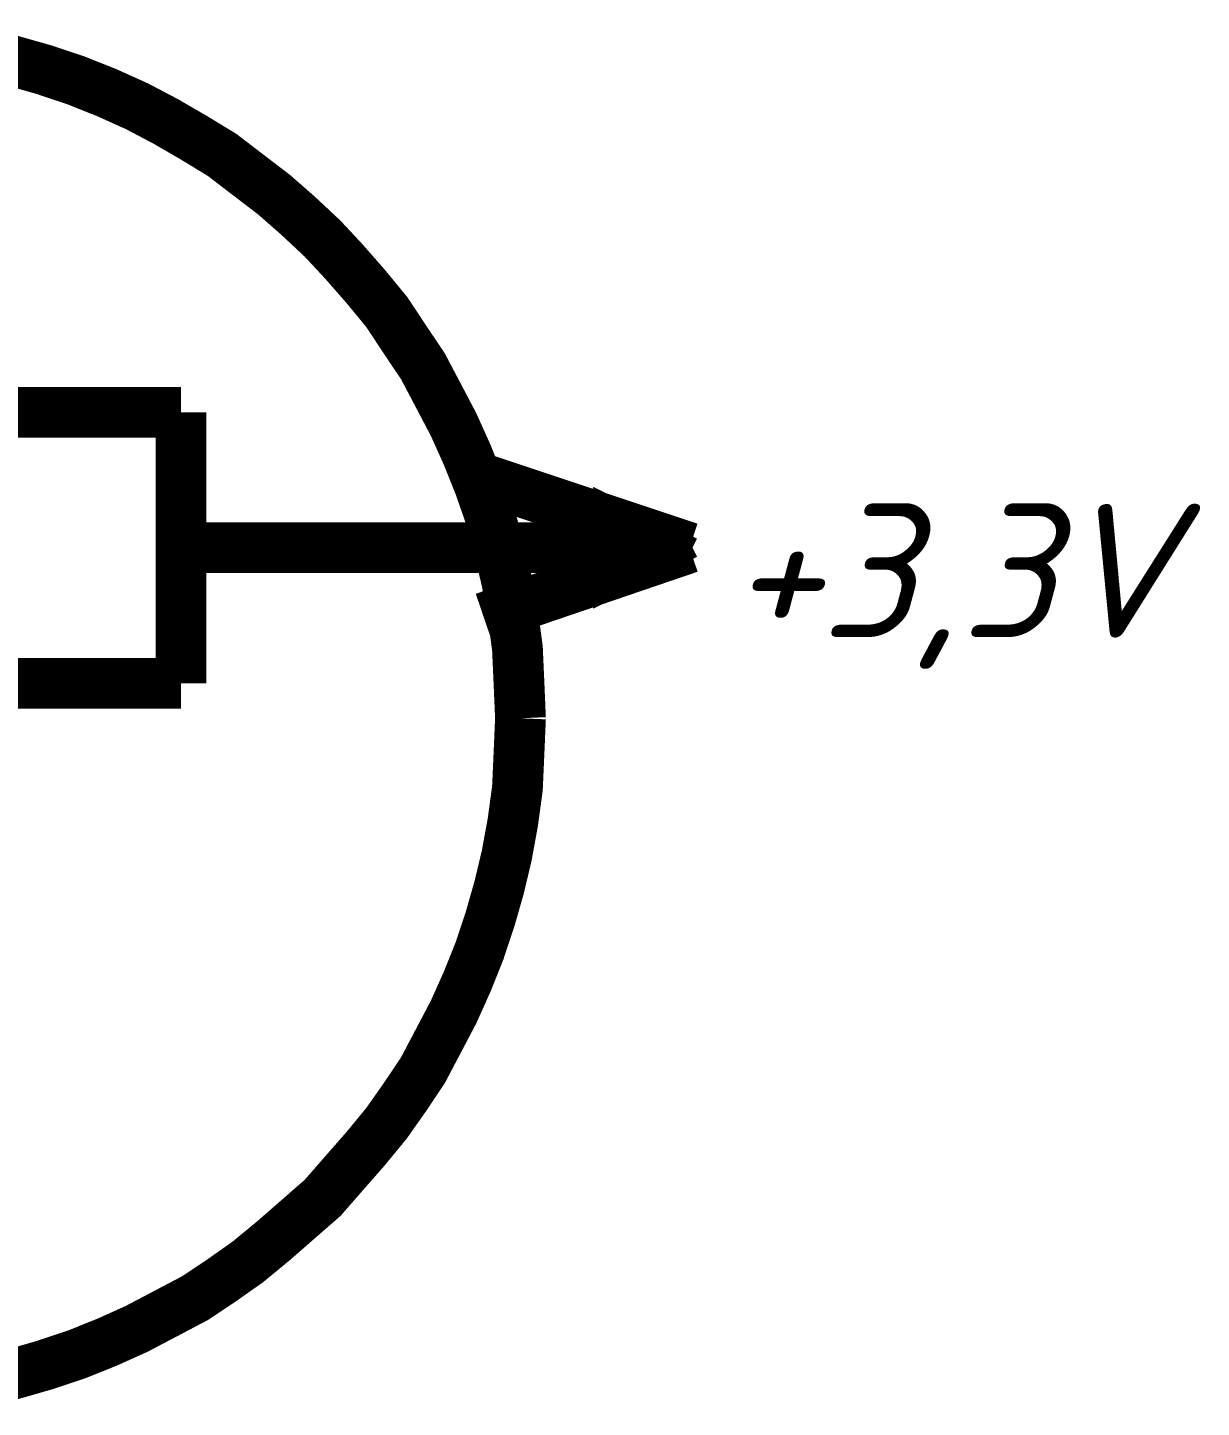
# Model space of a CAD drawing. Header units: inches. Extents: x 0 to 841, y 0 to 594.
# Drawn here: x 147.75 to 165.07, y 179.82 to 200.17 of the extents above; entities that cross this region are included whole.
import ezdxf

# ---------------------------------------------------------------- set-up
doc = ezdxf.new("R2010")
doc.units = ezdxf.units.IN
doc.layers.add('Sheet', color=255, linetype='Continuous')
doc.styles.get("Standard").update_dxf_attribs({"font": 'isocpeui.ttf'})

msp = doc.modelspace()

# ---------------------------------------------------------------- linework, layer by layer
at = {"layer": 'Sheet'}
for points in [[(147.054, 199.797, 0.749, 0.749, 0), (147.525, 199.684, 0.749, 0.749, 0), (147.997, 199.55, 0.749, 0.749, 0), (148.469, 199.392, 0.749, 0.749, 0), (148.918, 199.213, 0.749, 0.749, 0), (149.367, 199.011, 0.749, 0.749, 0), (149.794, 198.786, 0.749, 0.749, 0), (150.22, 198.539, 0.749, 0.749, 0), (150.625, 198.292, 0.749, 0.749, 0), (151.006, 198, 0.749, 0.749, 0), (151.388, 197.708, 0.749, 0.749, 0), (151.747, 197.394, 0.749, 0.749, 0), (152.107, 197.057, 0.749, 0.749, 0), (152.421, 196.72, 0.749, 0.749, 0), (152.736, 196.36, 0.749, 0.749, 0), (153.05, 195.979, 0.749, 0.749, 0), (153.319, 195.574, 0.749, 0.749, 0), (153.589, 195.17, 0.749, 0.749, 0), (153.814, 194.743, 0.749, 0.749, 0), (154.038, 194.317, 0.749, 0.749, 0), (154.24, 193.868, 0.749, 0.749, 0), (154.42, 193.418, 0.749, 0.749, 0), (154.577, 192.969, 0.749, 0.749, 0), (154.712, 192.475, 0.749, 0.749, 0), (154.824, 192.003, 0.749, 0.749, 0), (154.914, 191.509, 0.749, 0.749, 0), (154.981, 191.015, 0.749, 0.749, 0), (155.004, 190.499, 0.749, 0.749, 0), (155.026, 189.982, 0.749, 0.749, 0)], [(155.026, 189.982, 0.749, 0.749, 0), (155.004, 190.499, 0.749, 0.749, 0), (154.981, 191.015, 0.749, 0.749, 0), (154.914, 191.509, 0.749, 0.749, 0), (154.824, 192.003, 0.749, 0.749, 0), (154.712, 192.475, 0.749, 0.749, 0), (154.577, 192.969, 0.749, 0.749, 0), (154.42, 193.418, 0.749, 0.749, 0), (154.24, 193.868, 0.749, 0.749, 0), (154.038, 194.317, 0.749, 0.749, 0), (153.814, 194.743, 0.749, 0.749, 0), (153.589, 195.17, 0.749, 0.749, 0), (153.319, 195.574, 0.749, 0.749, 0), (153.05, 195.979, 0.749, 0.749, 0), (152.736, 196.36, 0.749, 0.749, 0), (152.421, 196.72, 0.749, 0.749, 0), (152.107, 197.057, 0.749, 0.749, 0), (151.747, 197.394, 0.749, 0.749, 0), (151.388, 197.708, 0.749, 0.749, 0), (151.006, 198, 0.749, 0.749, 0), (150.625, 198.292, 0.749, 0.749, 0), (150.22, 198.539, 0.749, 0.749, 0), (149.794, 198.786, 0.749, 0.749, 0), (149.367, 199.011, 0.749, 0.749, 0), (148.918, 199.213, 0.749, 0.749, 0), (148.469, 199.392, 0.749, 0.749, 0), (147.997, 199.55, 0.749, 0.749, 0), (147.525, 199.684, 0.749, 0.749, 0), (147.054, 199.797, 0.749, 0.749, 0)], [(150.018, 194.496, 0.749, 0.749, 0), (140.024, 194.496, 0.749, 0.749, 0)], [(150.018, 190.499, 0.749, 0.749, 0), (150.018, 194.496, 0.749, 0.749, 0)], [(154.487, 193.508, 0.749, 0.749, 0), (157.519, 192.498, 0.749, 0.749, 0)], [(157.564, 192.498, 0.3, 0.3, 0), (156.037, 193.261, 0.3, 0.3, 0)], [(150.018, 192.498, 0.749, 0.749, 0), (155.026, 192.498, 0.749, 0.749, 0)], [(157.519, 192.498, 0.749, 0.749, 0), (154.487, 191.464, 0.749, 0.749, 0)], [(155.026, 192.498, 0.749, 0.749, 0), (157.519, 192.498, 0.749, 0.749, 0)], [(150.018, 192.498, 0.3, 0.3, 0), (155.026, 192.498, 0.3, 0.3, 0)], [(155.026, 192.498, 0.3, 0.3, 0), (157.564, 192.498, 0.3, 0.3, 0)], [(157.564, 192.498, 0.3, 0.3, 0), (156.037, 191.734, 0.3, 0.3, 0)], [(140.024, 190.499, 0.749, 0.749, 0), (150.018, 190.499, 0.749, 0.749, 0)], [(155.026, 189.982, 0.749, 0.749, 0), (155.004, 189.466, 0.749, 0.749, 0), (154.981, 188.949, 0.749, 0.749, 0), (154.914, 188.455, 0.749, 0.749, 0), (154.824, 187.961, 0.749, 0.749, 0), (154.712, 187.489, 0.749, 0.749, 0), (154.577, 187.017, 0.749, 0.749, 0), (154.42, 186.546, 0.749, 0.749, 0), (154.24, 186.097, 0.749, 0.749, 0), (154.038, 185.647, 0.749, 0.749, 0), (153.814, 185.221, 0.749, 0.749, 0), (153.589, 184.794, 0.749, 0.749, 0), (153.319, 184.39, 0.749, 0.749, 0), (153.05, 184.008, 0.749, 0.749, 0), (152.736, 183.626, 0.749, 0.749, 0), (152.421, 183.267, 0.749, 0.749, 0), (152.107, 182.907, 0.749, 0.749, 0), (151.747, 182.593, 0.749, 0.749, 0), (151.388, 182.279, 0.749, 0.749, 0), (151.006, 181.964, 0.749, 0.749, 0), (150.625, 181.695, 0.749, 0.749, 0), (150.22, 181.425, 0.749, 0.749, 0), (149.794, 181.201, 0.749, 0.749, 0), (149.367, 180.976, 0.749, 0.749, 0), (148.918, 180.774, 0.749, 0.749, 0), (148.469, 180.594, 0.749, 0.749, 0), (147.997, 180.437, 0.749, 0.749, 0), (147.525, 180.302, 0.749, 0.749, 0), (147.054, 180.19, 0.749, 0.749, 0)], [(147.054, 180.19, 0.749, 0.749, 0), (147.525, 180.302, 0.749, 0.749, 0), (147.997, 180.437, 0.749, 0.749, 0), (148.469, 180.594, 0.749, 0.749, 0), (148.918, 180.774, 0.749, 0.749, 0), (149.367, 180.976, 0.749, 0.749, 0), (149.794, 181.201, 0.749, 0.749, 0), (150.22, 181.425, 0.749, 0.749, 0), (150.625, 181.695, 0.749, 0.749, 0), (151.006, 181.964, 0.749, 0.749, 0), (151.388, 182.279, 0.749, 0.749, 0), (151.747, 182.593, 0.749, 0.749, 0), (152.107, 182.907, 0.749, 0.749, 0), (152.421, 183.267, 0.749, 0.749, 0), (152.736, 183.626, 0.749, 0.749, 0), (153.05, 184.008, 0.749, 0.749, 0), (153.319, 184.39, 0.749, 0.749, 0), (153.589, 184.794, 0.749, 0.749, 0), (153.814, 185.221, 0.749, 0.749, 0), (154.038, 185.647, 0.749, 0.749, 0), (154.24, 186.097, 0.749, 0.749, 0), (154.42, 186.546, 0.749, 0.749, 0), (154.577, 187.017, 0.749, 0.749, 0), (154.712, 187.489, 0.749, 0.749, 0), (154.824, 187.961, 0.749, 0.749, 0), (154.914, 188.455, 0.749, 0.749, 0), (154.981, 188.949, 0.749, 0.749, 0), (155.004, 189.466, 0.749, 0.749, 0), (155.026, 189.982, 0.749, 0.749, 0)], [(155.026, 189.982, 0.749, 0.749, 0), (155.026, 189.982, 0.749, 0.749, 0), (155.026, 189.982, 0.749, 0.749, 0), (155.026, 189.982, 0.749, 0.749, 0), (155.026, 189.982, 0.749, 0.749, 0), (155.026, 189.982, 0.749, 0.749, 0), (155.026, 189.982, 0.749, 0.749, 0), (155.026, 189.982, 0.749, 0.749, 0), (155.026, 189.982, 0.749, 0.749, 0), (155.026, 189.982, 0.749, 0.749, 0), (155.026, 189.982, 0.749, 0.749, 0), (155.026, 189.982, 0.749, 0.749, 0), (155.026, 189.982, 0.749, 0.749, 0), (155.026, 189.982, 0.749, 0.749, 0), (155.026, 189.982, 0.749, 0.749, 0), (155.026, 189.982, 0.749, 0.749, 0), (155.026, 189.982, 0.749, 0.749, 0), (155.026, 189.982, 0.749, 0.749, 0), (155.026, 189.982, 0.749, 0.749, 0), (155.026, 189.982, 0.749, 0.749, 0), (155.026, 189.982, 0.749, 0.749, 0), (155.026, 189.982, 0.749, 0.749, 0), (155.026, 189.982, 0.749, 0.749, 0), (155.026, 189.982, 0.749, 0.749, 0), (155.026, 189.982, 0.749, 0.749, 0), (155.026, 189.982, 0.749, 0.749, 0), (155.026, 189.982, 0.749, 0.749, 0), (155.026, 189.982, 0.749, 0.749, 0), (155.026, 189.982, 0.749, 0.749, 0), (155.026, 189.982, 0.749, 0.749, 0), (155.026, 189.982, 0.749, 0.749, 0), (155.026, 189.982, 0.749, 0.749, 0), (155.026, 189.982, 0.749, 0.749, 0)]]:
    msp.add_lwpolyline(points, format="xyseb", dxfattribs=at)

# ---------------------------------------------------------------- texts
msp.add_text('+3,3V', height=1.9764, dxfattribs=at).set_placement((158.103, 191.172))

doc.saveas('drawing.dxf')
